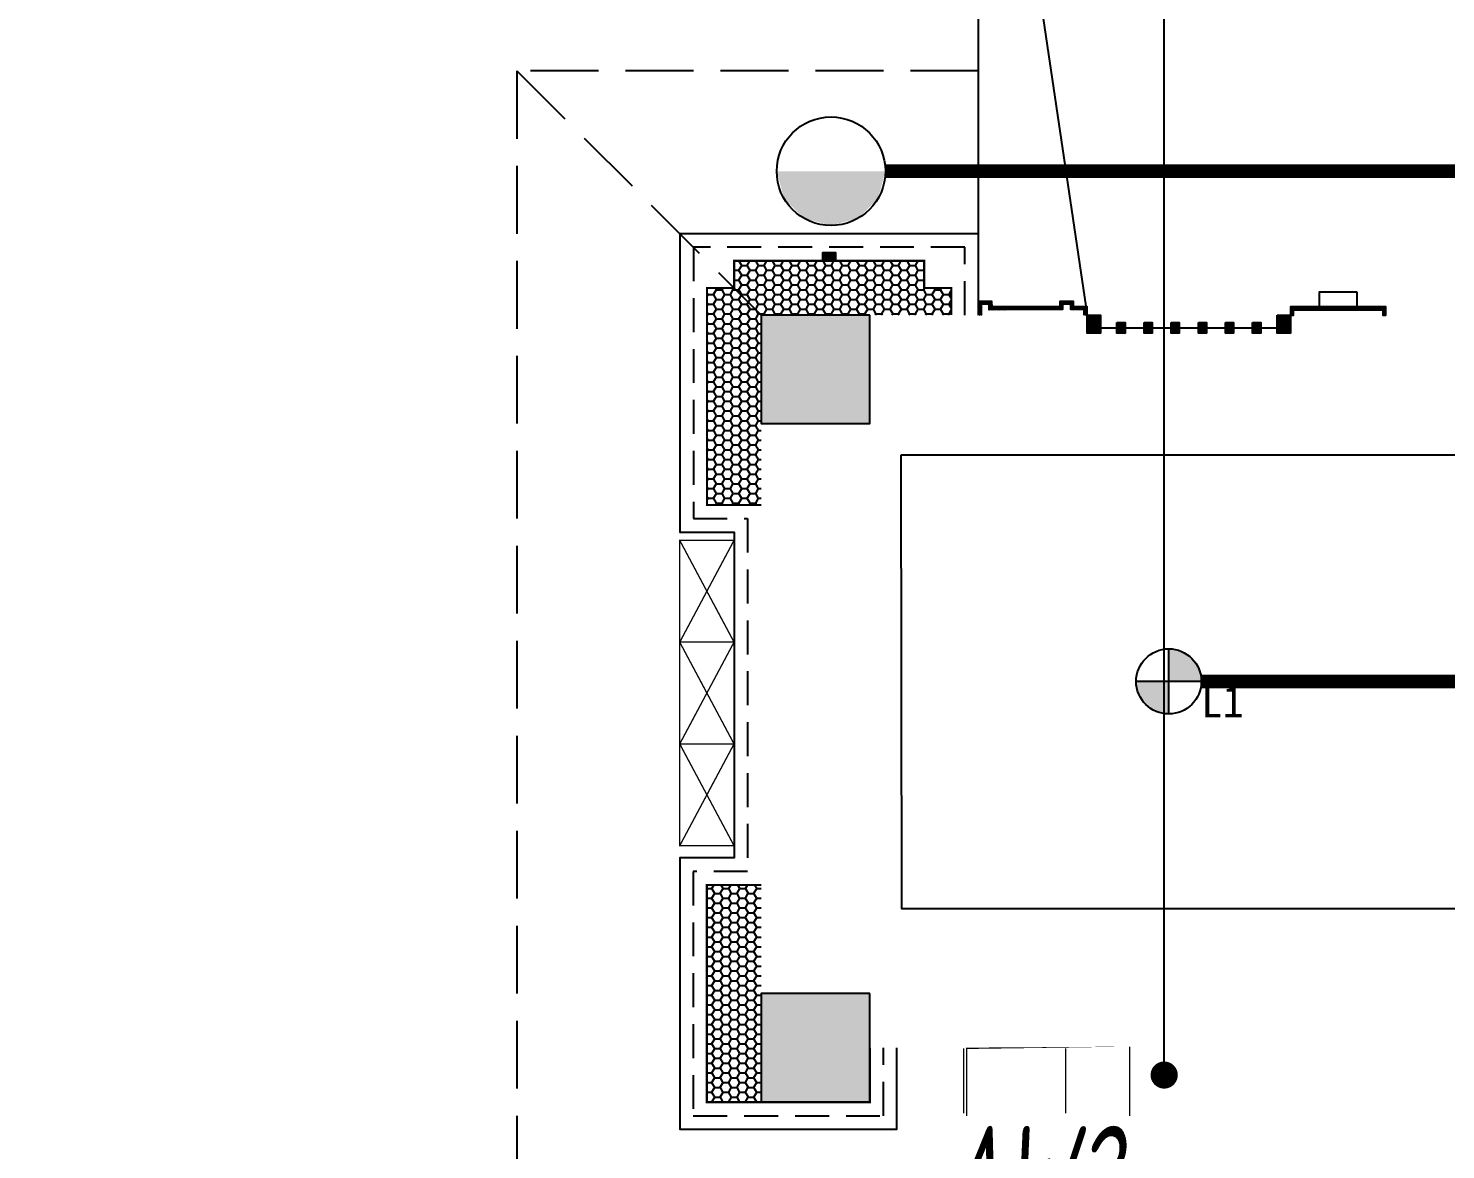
# Model space of a CAD drawing. Extents: x 3443499 to 7125205, y -1700016 to -264854.
# Drawn here: x 3526710 to 3531930, y -1007804 to -1003672 of the extents above; entities that cross this region are included whole.
import ezdxf
from ezdxf.enums import TextEntityAlignment as Align

# ---------------------------------------------------------------- set-up
doc = ezdxf.new("R2010")
doc.units = 0
doc.header["$LTSCALE"] = 1000
doc.header["$MEASUREMENT"] = 0
doc.linetypes.add('DASH', pattern=[0.35, 0.25, -0.1])
doc.linetypes.add('HIDDEN', pattern=[0.375, 0.25, -0.125])
doc.layers.get('0').update_dxf_attribs({"linetype": 'CONTINUOUS'})
for name, color, linetype in [('!校对', 2, 'CONTINUOUS'), ('A-EQPM-MECH', 191, 'CONTINUOUS'), ('A-标注', 1, 'CONTINUOUS'), ('DIM-照明', 7, 'CONTINUOUS'), ('E-天花灯具', 92, 'CONTINUOUS'), ('E-天花辅助2', 54, 'CONTINUOUS'), ('EQUIP-照明', 3, 'CONTINUOUS'), ('EQUIP-箱柜', 3, 'CONTINUOUS'), ('WIRE-照明', 2, 'CONTINUOUS'), ('修改标示', 212, 'CONTINUOUS'), ('卫生间', 6, 'CONTINUOUS'), ('看线', 185, 'CONTINUOUS'), ('立面', 73, 'CONTINUOUS'), ('立面-看线', 251, 'CONTINUOUS'), ('设备', 253, 'CONTINUOUS'), ('铝合金', 144, 'CONTINUOUS')]:
    doc.layers.add(name, color=color, linetype=linetype)
doc.layers.add('PUB_HATCH', color=8, linetype='CONTINUOUS', lineweight=9)
doc.styles.add('HZTXT', font='gbeitc.shx', dxfattribs={"width": 0.8, "height": 400, "bigfont": 'hztxt.shx'})
doc.styles.get("Standard").update_dxf_attribs({"font": 'gbenor.shx', "bigfont": 'gbcbig.shx'})
doc.styles.add('黑体', font='simhei.ttf')
doc.linetypes.add('LED', pattern='A,0.5,-0.2,["LED",Standard,S=0.2,R=0,X=-0.2,Y=-0.1],-0.2', length=0.9)

# ---------------------------------------------------------------- blocks, each defined once
blk = doc.blocks.new('A$C7D502F78')
at = {"layer": '修改标示', "ltscale": 2}
blk.add_lwpolyline([(-150.5951594244689, 197.3361875596456), (-10.59515942446887, 197.3361875596456), (-10.59515942446887, 142.3361875596456), (-150.5951594244689, 142.3361875596456)], close=True, dxfattribs=at)
blk = doc.blocks.new('HFGHFHF')
at = {"layer": '卫生间', "color": 252, "linetype": 'DASH'}
blk.add_line((280916.5788830324, 689157.1704769032), (281816.5793537938, 688257.1704769072), dxfattribs=at)
blk.add_lwpolyline([(282616.8350864521, 689157.1704769041), (280916.5788830324, 689157.1704769032), (280916.5812367696, 684657.1741508229), (280916.5787005334, 684657.1741508252), (280916.5787009982, 684357.1717768902), (272916.5787024875, 684357.1717768902), (272916.5787024838, 683357.171140483), (271116.5787024773, 683357.1727428748), (271116.5787023841, 673357.1717768742), (273766.5787349492, 673357.1717769586), (273766.5787783512, 672157.1717873106), (297866.5786813337, 672157.1717873199), (297866.5787155775, 673357.1717769002), (299516.5787024723, 673357.1717769002)], dxfattribs=at)
blk = doc.blocks.new('A$C028C60F5')
at = {"color": 252}
blk.add_lwpolyline([(400.0000000717118, -1.851003617048264e-07), (0, 0), (-1.851003617048264e-07, -400.0000001632143), (399.9999998866115, -400.0000003483146)], close=True, dxfattribs=at)
at = {"layer": 'PUB_HATCH', "color": 252}
blk.add_solid([(-1.851003617048264e-07, -400.0000001632143), (399.9999998866115, -400.0000003483146), (0, 0), (400.0000000717118, -1.851003617048264e-07)], dxfattribs=at)
blk = doc.blocks.new('A$C3EFA6995')
for p in [(9700.000651309965, 99.9986922792159), (9700.000651124632, -2400.001307586092)]:
    blk.add_blockref('A$C028C60F5', p)
blk = doc.blocks.new('A$C74FB3979')
at = {"layer": '立面'}
h = blk.add_hatch(dxfattribs=at)
h.set_pattern_fill('ANSI31', color=252, scale=2)
h.set_pattern_definition([(45, (-878350.2194715128, -780508.9159162883), (-2.245064030267288, 2.245064030267288), [])])
h.paths.add_polyline_path([(9925.067352757324, 15056.58408371173), (9975.067352757324, 15056.58408371173), (9975.067352757324, 15086.58408371173), (9925.067352757324, 15086.58408371173)])
h = blk.add_hatch(dxfattribs=at)
h.set_pattern_fill('ANSI31', color=252, scale=2)
h.set_pattern_definition([(45, (-690342.470632229, -940223.7461019913), (-2.245064030267288, 2.245064030267288), [])])
h.paths.add_polyline_path([(10500.0504976958, 14856.72762442846), (10899.76274108747, 14856.72762442846), (10899.76274108794, 14886.72762508318), (10849.76274108794, 14886.72762508318), (10849.76274108794, 14906.76726105018), (10799.76274099853, 14906.76726105018), (10799.76274099853, 14886.76726105018), (10549.93540253816, 14886.56116482895), (10549.76274099853, 14906.77526672371), (10500.05049759708, 14906.76726103015)])
h.paths.add_polyline_path([(10510.05049769534, 14856.72762442846), (10889.76274108794, 14856.72762442846), (10889.76274108794, 14876.72762508318), (10839.76274108794, 14876.72762508318), (10839.76274108794, 14896.76726105018), (10809.76274099853, 14896.76726105018), (10809.76274099853, 14876.77550719399), (10540.02052402031, 14876.55298210122), (10539.84780622646, 14896.7736698864), (10510.05049761664, 14896.76887130737)])
h = blk.add_hatch(dxfattribs=at)
h.set_pattern_fill('ANSI31', color=252, scale=2)
h.set_pattern_definition([(45, (-878550.2194715128, -781578.4153708816), (-2.245064030267288, 2.245064030267288), [])])
edge = h.paths.add_edge_path()
edge.add_line((11649.78302421467, 14856.5705948472), (11659.79989465978, 14856.57059483882))
edge.add_line((11659.79989465978, 14856.57059483882), (11659.79989467701, 14876.58462902904))
edge.add_line((11659.79989467701, 14876.58462902904), (11989.81228043558, 14876.58463008888))
edge.add_line((11989.81228043558, 14876.58463008888), (11989.81228043558, 14856.68616352044))
edge.add_line((11989.81228043558, 14856.68616352044), (11999.81228043558, 14856.58436378418))
edge.add_line((11999.81228043558, 14856.58436378418), (11999.81228043558, 14886.58463012148))
edge.add_line((11999.81228043558, 14886.58463012148), (11649.79989468586, 14886.58462899644))
edge.add_line((11649.79989468586, 14886.58462899644), (11649.79989465978, 14856.5846284749))
h = blk.add_hatch(dxfattribs=at)
h.set_pattern_fill('ANSI31', color=252, scale=2)
h.set_pattern_definition([(45, (-690402.7064191783, -940223.9284453569), (-2.245064030267288, 2.245064030267288), [])])
h.paths.add_polyline_path([(10899.77970062988, 14856.58436378418), (10949.77970056515, 14856.58085622732), (10949.77914982196, 14789.91474339087), (10899.77914988669, 14789.91825094819)])
h = blk.add_hatch(dxfattribs=at)
h.set_pattern_fill('ANSI31', color=252, scale=2)
h.set_pattern_definition([(45, (-690292.7057119352, -940223.9289991874), (-2.245064030267288, 2.245064030267288), [])])
h.paths.add_polyline_path([(11009.78040787298, 14829.58388409857), (11039.78040787298, 14829.58388409857), (11039.77985712979, 14789.91769711766), (11009.77985712979, 14789.91769711766)])
h = blk.add_hatch(dxfattribs=at)
h.set_pattern_fill('ANSI31', color=252, scale=2)
h.set_pattern_definition([(45, (-690192.7057119436, -940223.9299222287), (-2.245064030267288, 2.245064030267288), [])])
h.paths.add_polyline_path([(11109.7804078646, 14829.58296105778), (11139.7804078646, 14829.58296105778), (11139.77985712141, 14789.91677407734), (11109.77985712141, 14789.91677407734)])
h = blk.add_hatch(dxfattribs=at)
h.set_pattern_fill('ANSI31', color=252, scale=2)
h.set_pattern_definition([(45, (-690092.705711952, -940223.930845269), (-2.245064030267288, 2.245064030267288), [])])
h.paths.add_polyline_path([(11209.78040785622, 14829.58203801699), (11239.78040785622, 14829.58203801699), (11239.77985711303, 14789.91585103655), (11209.77985711303, 14789.91585103655)])
h = blk.add_hatch(dxfattribs=at)
h.set_pattern_fill('ANSI31', color=252, scale=2)
h.set_pattern_definition([(45, (-689992.7057119608, -940223.9317683093), (-2.245064030267288, 2.245064030267288), [])])
h.paths.add_polyline_path([(11309.78040784737, 14829.58111497667), (11339.78040784737, 14829.58111497667), (11339.77985710418, 14789.91492799576), (11309.77985710418, 14789.91492799576)])
h = blk.add_hatch(dxfattribs=at)
h.set_pattern_fill('ANSI31', color=252, scale=2)
h.set_pattern_definition([(45, (-689892.7057119692, -940223.9326913496), (-2.245064030267288, 2.245064030267288), [])])
h.paths.add_polyline_path([(11409.78040783899, 14829.58019193634), (11439.78040783899, 14829.58019193634), (11439.7798570958, 14789.91400495544), (11409.7798570958, 14789.91400495544)])
h = blk.add_hatch(dxfattribs=at)
h.set_pattern_fill('ANSI31', color=252, scale=2)
h.set_pattern_definition([(45, (-689792.7057119776, -940223.93361439), (-2.245064030267288, 2.245064030267288), [])])
h.paths.add_polyline_path([(11509.78040783061, 14829.57926889602), (11539.78040783061, 14829.57926889602), (11539.77985708741, 14789.91308191512), (11509.77985708741, 14789.91308191512)])
h = blk.add_hatch(dxfattribs=at)
h.set_pattern_fill('ANSI31', color=252, scale=2)
h.set_pattern_definition([(45, (-689702.7030954128, -940223.92467131), (-2.245064030267288, 2.245064030267288), [])])
h.paths.add_polyline_path([(11599.78302439535, 14856.58813783061), (11649.78302433062, 14856.58463027328), (11649.7824735879, 14789.91851743776), (11599.78247365262, 14789.92202499509)])
at = {"layer": '立面-看线'}
h = blk.add_hatch(dxfattribs=at)
h.set_pattern_fill('HONEY', color=252, scale=13)
h.set_pattern_definition([(0, (-419317.4047547178, -517160.140081231), (30.95625, 17.872595), [20.6375, -41.275]), (120, (-419317.4047547178, -517160.140081231), (-30.95624630155073, 17.87260140590204), [20.63749999999995, -41.27499999999989]), (59.99999999999999, (-419317.4047547178, -517160.140081231), (3.698449265510106e-06, 35.74519640590203), [-41.275, 20.6375])])
h.paths.add_polyline_path([(10300.06735275732, 14956.58408371173), (10300.06735275732, 15056.58446323965), (9600.067352757324, 15056.58446323965), (9600.067352757324, 14956.58408371266), (9500.0673540961, 14956.58408371266), (9500.067351035774, 14156.58408383979), (9699.811784996185, 14156.58408388589), (9699.81209882861, 14856.58477711771), (10399.17459702026, 14856.58447609609), (10399.17459746124, 14956.58408371173)])
h = blk.add_hatch(dxfattribs=at)
h.set_pattern_fill('HONEY', color=252, scale=13)
h.set_pattern_definition([(0, (-419416.7674125889, -520260.1394422911), (30.95625, 17.872595), [20.6375, -41.275]), (120, (-419416.7674125889, -520260.1394422911), (-30.95624630155073, 17.87260140590204), [20.63749999999995, -41.2749999999999]), (59.99999999999999, (-419416.7674125889, -520260.1394422911), (3.698449265510106e-06, 35.74519640590203), [-41.275, 20.6375])])
h.paths.add_polyline_path([(9699.811941286083, 12156.58433045167), (9699.81225342257, 12156.58402929083), (9699.811939590145, 12756.58457838511), (9500.364603933413, 12756.58457838511), (9500.364607376046, 11956.58434312232), (9699.811942168046, 11956.58434330765)])
at = {"color": 252, "const_width": 8}
for points in [[(9699.812280403916, 14156.5840838626), (9500.067352757324, 14156.5840838626), (9500.067352757324, 14956.58408371266), (9600.067352757324, 14956.58408371266), (9600.067352757324, 15056.58408371173), (9890.067352757324, 15056.58408371173), (9890.067352757324, 15056.58408371173), (10010.06735275732, 15056.58408371173), (10010.06735275732, 15056.58408371173), (10300.06735275732, 15056.58408371173), (10300.06735275732, 14956.58408371173), (10400.06735275732, 14956.58408371173), (10400.06735275732, 14856.58408371173)], [(9699.811939590145, 12756.58434312232), (9499.811939590145, 12756.58434312232), (9499.811939590145, 11956.58434312232), (10099.81193959014, 11956.58434312232), (10099.81193959014, 12156.58434312232)]]:
    blk.add_lwpolyline(points, dxfattribs=at)
at = {"layer": 'A-EQPM-MECH', "color": 252}
for points in [[(10500.06767472299, 14856.58408161346), (10500.06767472299, 17556.58407944255), (15500.05400236975, 17556.58407944255), (15500.05400236975, 14856.58408161346)], [(10500.06767472299, 17556.58407944255), (10899.76731175603, 14856.5841136314)]]:
    blk.add_lwpolyline(points, dxfattribs=at)
at = {"layer": '看线', "color": 252}
blk.add_lwpolyline([(10500.06735275686, 14856.58408160415), (10500.06735275732, 15156.58408371173), (9400.067352757324, 15156.58408371173), (9400.067352757324, 14056.5840838626), (9599.812280403916, 14056.5840838626), (9599.812280403916, 12856.58434312232), (9399.811939590145, 12856.58434312232), (9399.811939590145, 11856.58434312232), (10199.81193959014, 11856.58434312232), (10199.81193959014, 12156.58434312232)], dxfattribs=at)
at = {"layer": '看线', "color": 252, "linetype": 'HIDDEN', "ltscale": 0.5}
blk.add_lwpolyline([(10450.06735275686, 14856.58408160415), (10450.06735275732, 15106.58408371173), (9450.067352757324, 15106.58408371173), (9450.067352757324, 14106.5840838626), (9649.812280403916, 14106.5840838626), (9649.812280403916, 12806.58434312232), (9449.811939590145, 12806.58434312232), (9449.811939590145, 11906.58434312232), (10149.81193959014, 11906.58434312232), (10149.81193959014, 12156.58434312232)], dxfattribs=at)
at = {"layer": '立面', "color": 252}
for p, q in [((11109.77985712979, 14789.91769711766), (11109.78040787298, 14829.58388409857)), ((11109.78040787298, 14829.58388409857), (11139.78040787298, 14829.58388409857)), ((11139.78040787298, 14829.58388409857), (11139.77985712979, 14789.91769711766)), ((11139.77985712979, 14789.91769711766), (11109.77985712979, 14789.91769711766))]:
    blk.add_line(p, q, dxfattribs=at)
for points in [[(9925.067352757324, 15056.58408371173), (9975.067352757324, 15056.58408371173), (9975.067352757324, 15086.58408371173), (9925.067352757324, 15086.58408371173)], [(10899.77970056515, 14856.58436378418), (10949.77970056515, 14856.58436378418), (10949.77914982196, 14789.91123583401), (10899.77914982196, 14789.91123583401)], [(11209.78040787298, 14829.58388409857), (11239.78040787298, 14829.58388409857), (11239.77985712979, 14789.91769711766), (11209.77985712979, 14789.91769711766)], [(11309.78040787298, 14829.58388409857), (11339.78040787298, 14829.58388409857), (11339.77985712979, 14789.91769711766), (11309.77985712979, 14789.91769711766)], [(11409.78040787298, 14829.58388409857), (11439.78040787298, 14829.58388409857), (11439.77985712979, 14789.91769711766), (11409.77985712979, 14789.91769711766)], [(11509.78040787298, 14829.58388409857), (11539.78040787298, 14829.58388409857), (11539.77985712979, 14789.91769711766), (11509.77985712979, 14789.91769711766)], [(11599.78302430175, 14856.58463027328), (11649.78302430175, 14856.58463027328), (11649.78247355856, 14789.91150232311), (11599.78247355856, 14789.91150232311)]]:
    blk.add_lwpolyline(points, close=True, dxfattribs=at)
blk.add_lwpolyline([(11649.78302421467, 14856.5705948472), (11659.79989465978, 14856.57059483882), (11659.79989467701, 14876.58462902904), (11989.81228043558, 14876.58463008888), (11989.81228043558, 14856.68616352044), (11999.81228043558, 14856.58436378418), (11999.81228043558, 14886.58463012148), (11649.79989468586, 14886.58462899644), (11649.79989465978, 14856.5846284749)], dxfattribs=at)
at = {"layer": '设备', "color": 252, "const_width": 5}
for points in [[(9599.812280404847, 13651.58408427145), (9599.812280403916, 14026.5840838626), (9399.812280403916, 14026.5840838626), (9399.812280404847, 13651.58408427145)], [(9599.812280405778, 13276.5840846803), (9599.812280404847, 13651.58408427145), (9399.812280404847, 13651.58408427145), (9399.812280405778, 13276.5840846803)], [(9599.812280404847, 12901.58408508915), (9599.812280403916, 13276.5840846803), (9399.812280403916, 13276.5840846803), (9399.812280404847, 12901.58408508915)]]:
    blk.add_lwpolyline(points, close=True, dxfattribs=at)
for points in [[(9599.812280403916, 14026.5840838626), (9399.812280404847, 13651.58408427145)], [(9399.812280403916, 14026.5840838626), (9599.812280404847, 13651.58408427145)], [(9599.812280404847, 13651.58408427145), (9399.812280405778, 13276.5840846803)], [(9399.812280404847, 13651.58408427145), (9599.812280405778, 13276.5840846803)], [(9599.812280403916, 13276.5840846803), (9399.812280404847, 12901.58408508915)], [(9399.812280403916, 13276.5840846803), (9599.812280404847, 12901.58408508915)]]:
    blk.add_lwpolyline(points, dxfattribs=at)
at = {"layer": '铝合金', "color": 252}
for p, q in [((10949.77959913574, 14809.75076307217), (11009.78013250139, 14809.75079060812)), ((11039.780132493, 14809.74986756733), (11109.780132493, 14809.74986756733)), ((11139.78013248416, 14809.74894452654), (11209.78013248416, 14809.74894452654)), ((11239.78013247577, 14809.74802148622), (11309.78013247577, 14809.74802148622)), ((11339.78013246739, 14809.74709844589), (11409.78013246739, 14809.74709844589)), ((11439.78013245901, 14809.74617540557), (11509.78013245901, 14809.74617540557)), ((11539.78013245016, 14809.74525236478), (11599.78263741639, 14809.74525236478))]:
    blk.add_line(p, q, dxfattribs=at)
for points in [[(9925.067352757324, 15056.58408371173), (9975.067352757324, 15056.58408371173), (9975.067352757324, 15086.58408371173), (9925.067352757324, 15086.58408371173)], [(10899.77970062988, 14856.58436378418), (10949.77970056515, 14856.58085622732), (10949.77914982196, 14789.91474339087), (10899.77914988669, 14789.91825094819)], [(11009.78040787298, 14829.58388409857), (11039.78040787298, 14829.58388409857), (11039.77985712979, 14789.91769711766), (11009.77985712979, 14789.91769711766)], [(11109.7804078646, 14829.58296105778), (11139.7804078646, 14829.58296105778), (11139.77985712141, 14789.91677407734), (11109.77985712141, 14789.91677407734)], [(11209.78040785622, 14829.58203801699), (11239.78040785622, 14829.58203801699), (11239.77985711303, 14789.91585103655), (11209.77985711303, 14789.91585103655)], [(11309.78040784737, 14829.58111497667), (11339.78040784737, 14829.58111497667), (11339.77985710418, 14789.91492799576), (11309.77985710418, 14789.91492799576)], [(11409.78040783899, 14829.58019193634), (11439.78040783899, 14829.58019193634), (11439.7798570958, 14789.91400495544), (11409.7798570958, 14789.91400495544)], [(11509.78040783061, 14829.57926889602), (11539.78040783061, 14829.57926889602), (11539.77985708741, 14789.91308191512), (11509.77985708741, 14789.91308191512)], [(11599.78302439535, 14856.58813783061), (11649.78302433062, 14856.58463027328), (11649.7824735879, 14789.91851743776), (11599.78247365262, 14789.92202499509)]]:
    blk.add_lwpolyline(points, close=True, dxfattribs=at)
for points in [[(10899.76274108794, 14856.72762343753), (10899.76274108794, 14886.72762508318), (10849.76274108794, 14886.72762508318), (10849.76274108794, 14906.76726105018), (10799.76274099853, 14906.76726105018), (10799.76274099853, 14886.76726105018), (10549.93540253816, 14886.56116482895), (10549.76274099853, 14906.77526672371), (10500.05049759708, 14906.76726103015), (10500.05049779406, 14856.72762343753)], [(10889.76274108794, 14856.72762343753), (10889.76274108794, 14876.72762508318), (10839.76274108794, 14876.72762508318), (10839.76274108794, 14896.76726105018), (10809.76274099853, 14896.76726105018), (10809.76274099853, 14876.77550719399), (10540.02052402031, 14876.55298210122), (10539.84780622646, 14896.7736698864), (10510.05049761664, 14896.76887130737), (10510.05049779406, 14856.72762343753)], [(11649.78302421467, 14856.5705948472), (11659.79989465978, 14856.57059483882), (11659.79989467701, 14876.58462902904), (11989.81228043558, 14876.58463008888), (11989.81228043558, 14856.68616352044), (11999.81228043558, 14856.58436378418), (11999.81228043558, 14886.58463012148), (11649.79989468586, 14886.58462899644), (11649.79989465978, 14856.5846284749)]]:
    blk.add_lwpolyline(points, dxfattribs=at)
at = {"color": 252}
for name, p in [('HFGHFHF', (-272116.7674117289, -673400.5863952953)), ('A$C3EFA6995', (-0.1887092585675418, 14756.58538933285))]:
    blk.add_blockref(name, p, dxfattribs=at)
at = {"layer": '修改标示', "color": 252, "ltscale": 2, "xscale": -1}
blk.add_blockref('A$C7D502F78', (11744.20281496225, 14744.24844222423), dxfattribs=at)
blk = doc.blocks.new('$equip$00001151')
blk.add_circle((0, 0.5), 0.5)
for points in [[(0.4330127085668209, 0.2500000115614966), (-0.4330126952190767, 0.2499999884385034), (0.5, 0.5000000133477442), (-0.5, 0.4999999866522558)], [(0.2500000115578587, 0.0669873047809233), (-0.2499999884421413, 0.06698729143317905), (0.4330127085668209, 0.2500000115614966), (-0.4330126952190767, 0.2499999884385034)], [(1.334774424321949e-08, 0), (1.334774424321949e-08, 0), (0.2500000115578587, 0.0669873047809233), (-0.2499999884421413, 0.06698729143317905)]]:
    blk.add_solid(points)
at = {"flags": 9}
blk.add_attdef('A', (0, 0), '', height=2e-05, dxfattribs=at)
blk = doc.blocks.new('DFADS')
at = {"layer": 'A-标注'}
h = blk.add_hatch(color=251, dxfattribs=at)
h.paths.add_polyline_path([(3405.602880127233, 358.326573435812), (3406.802880127235, 358.326573435812, 0.4142135623730951), (3405.602880127233, 359.5265734358148)])
h.paths.add_polyline_path([(3404.40288012723, 358.326573435812, 0.4142135623730951), (3405.602880127233, 357.1265734358091), (3405.602880127233, 358.326573435812)])
at = {"layer": 'A-标注', "color": 92}
for p, q in [((3405.602880127233, 357.1265734358088), (3405.602880127233, 359.5265734358147)), ((3406.802880127237, 358.326573435812), (3404.402880127232, 358.326573435812))]:
    blk.add_line(p, q, dxfattribs=at)
blk.add_circle((3405.602880127233, 358.326573435812), 1.200000000002833, dxfattribs=at)
at = {"layer": 'A-标注', "color": 3, "style": '黑体'}
blk.add_text('L1', height=1.151999999999814, dxfattribs=at).set_placement((3406.798806046748, 357.0021073647656))

msp = doc.modelspace()

# ---------------------------------------------------------------- linework, layer by layer
at = {"layer": '!校对', "color": 6}
msp.add_line((3530893.276745209, -1007528.672439011), (3530893.276745209, -1003000.09014937), dxfattribs=at)
at = {"layer": 'DIM-照明', "const_width": 50.00000000000001}
msp.add_lwpolyline([(3530868.276745211, -1007528.672205624, 1), (3530918.276745209, -1007528.672672397, 1)], format="xyb", close=True, dxfattribs=at)
at = {"layer": 'E-天花辅助2', "color": 6, "linetype": 'LED', "ltscale": 0.3}
msp.add_lwpolyline([(3529924.352995024, -1005243.674850695), (3535493.435222561, -1005243.674850695), (3535496.021307494, -1006916.097690947), (3529926.939079957, -1006916.097690947)], close=True, dxfattribs=at)
at = {"layer": 'EQUIP-箱柜', "const_width": 5}
for points in [[(3530155.152789571, -1007430.297676192), (3530155.152789568, -1007670.297676191)], [(3530530.522929843, -1007430.297676197), (3530530.522929839, -1007670.297676196)]]:
    msp.add_lwpolyline(points, dxfattribs=at)
msp.add_lwpolyline([(3530166.223324589, -1007430.29767619), (3530166.223324586, -1007670.297676189), (3530766.223324586, -1007670.297676197), (3530766.223324589, -1007430.297676198)], close=True, dxfattribs=at)
at = {"layer": 'WIRE-照明', "linetype": 'Continuous', "const_width": 50}
for points in [[(3529866.332667514, -1004198.583730243), (3535574.980440229, -1004198.583730243)], [(3531030.111452128, -1006078.320357294), (3531990.110991508, -1006078.320357294)]]:
    msp.add_lwpolyline(points, dxfattribs=at)

# ---------------------------------------------------------------- block references
at = {"layer": '!校对'}
msp.add_blockref('A$C74FB3979', (3519709.309220973, -1019585.257357504), dxfattribs=at)
at = {"layer": 'E-天花灯具', "xscale": 100.0001919246308, "yscale": 100.0001919246308, "zscale": 100.0001919246308}
msp.add_blockref('DFADS', (3190349.16959002, -1041911.046472571), dxfattribs=at)
at = {"layer": 'EQUIP-照明', "color": 2, "xscale": 400, "yscale": 400, "zscale": 400}
msp.add_blockref('$equip$00001151', (3529666.332667514, -1004398.583735582), dxfattribs=at)

# ---------------------------------------------------------------- texts
at = {"layer": 'DIM-照明', "color": 6, "linetype": 'Continuous', "style": 'HZTXT', "width": 0.7}
msp.add_text('AW2', height=400, dxfattribs=at).set_placement((3530391.137069364, -1007916.209320535), align=Align.MIDDLE)

doc.saveas('drawing.dxf')
